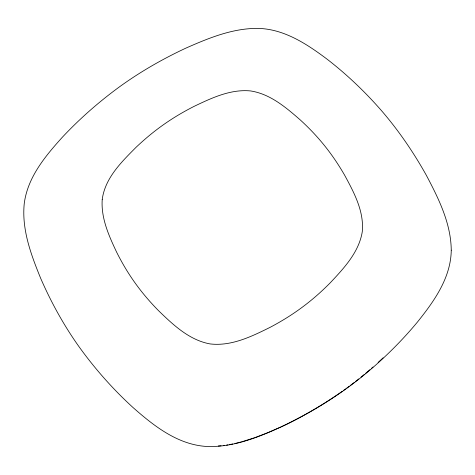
<?xml version="1.0" encoding="UTF-8"?>
<svg xmlns="http://www.w3.org/2000/svg" width="475" height="475" viewBox="0 0 475 475"><rect width="100%" height="100%" fill="white"/><g stroke="black" fill="none" stroke-linecap="round" stroke-linejoin="round"><path stroke-width="0.71" d="M378.1 362.449L383.093 357.823M369.906 369.692L365.726 373.237M371.462 368.351L373.012 367.009M364.147 374.555L360.964 377.162M358.821 378.884L355.579 381.437M354.487 382.274L350.105 385.611M346.78 388.069L348.994 386.43M342.297 391.281C322.881 404.943 302.266 416.907 280.79 427.013M343.419 390.48L345.663 388.883M280.155 427.298L268.078 432.577L255.045 437.564M254.38 437.79L241.662 441.821M234.858 443.537L240.985 441.993M229.366 444.612L232.797 443.941M223.149 445.526L224.533 445.342M226.611 445.069L227.994 444.885M218.292 445.966L221.077 445.799M102.214 199.589C100.938 218.096 108.834 235.659 116.559 252.011A263.257 248.977 6.5 0 0 122.117 262.503C129.972 276.575 139.412 289.75 150.171 301.75A262.74 248.294 5.7 0 0 158.519 310.656C173.173 324.841 189.258 340.136 210.063 343.918C231.396 346.459 251.613 336.496 270.204 327.293A256.702 240.593 -18.8 0 0 281.176 321.165C295.592 312.722 309.094 302.729 321.367 291.389A256.928 240.873 -19.5 0 0 330.267 282.791C343.959 268.173 358.975 252.237 362.282 231.699C364.206 211.357 354 192.464 344.613 175.156A272.638 262.396 -46.1 0 0 338.443 165.027C329.971 151.751 320.067 139.401 308.94 128.25A273.137 263.197 -47.1 0 0 300.521 120.157C286.039 107.492 270.257 93.967 250.604 90.939C230.601 88.979 211.66 97.981 194.073 106.376A278.237 273.701 44.2 0 0 183.665 111.957C169.866 119.712 156.863 128.873 144.923 139.27A278.107 273.232 42 0 0 136.141 147.232C121.541 161.916 104.981 178.03 102.214 199.589M451.25 250.188C450.918 277.869 433.96 301.441 417.347 322.169C399.79 343.33 379.881 362.514 358.352 379.608C336.3 396.916 312.283 411.647 287.179 424.086C261.796 435.919 234.739 447.735 206.138 446.435C177.478 444.487 153.829 425.891 133.119 407.615C113.074 389.334 95.006 368.891 79.147 346.881C63.887 325.452 51.098 302.308 40.618 278.19C31.041 254.671 21.636 229.585 24.231 203.745C27.503 177.418 45.238 156.174 62.403 137.18C79.907 118.495 99.275 101.555 119.967 86.486C140.582 71.624 162.729 58.936 185.743 48.189C208.834 37.994 233.183 27.924 258.869 28.411C284.662 29.331 307.052 44.145 327.032 59.132C347.065 74.611 365.459 92.192 382.054 111.304C398.952 130.975 413.612 152.517 426.259 175.138C438.579 198.431 450.965 223.262 451.25 250.188"/></g></svg>
